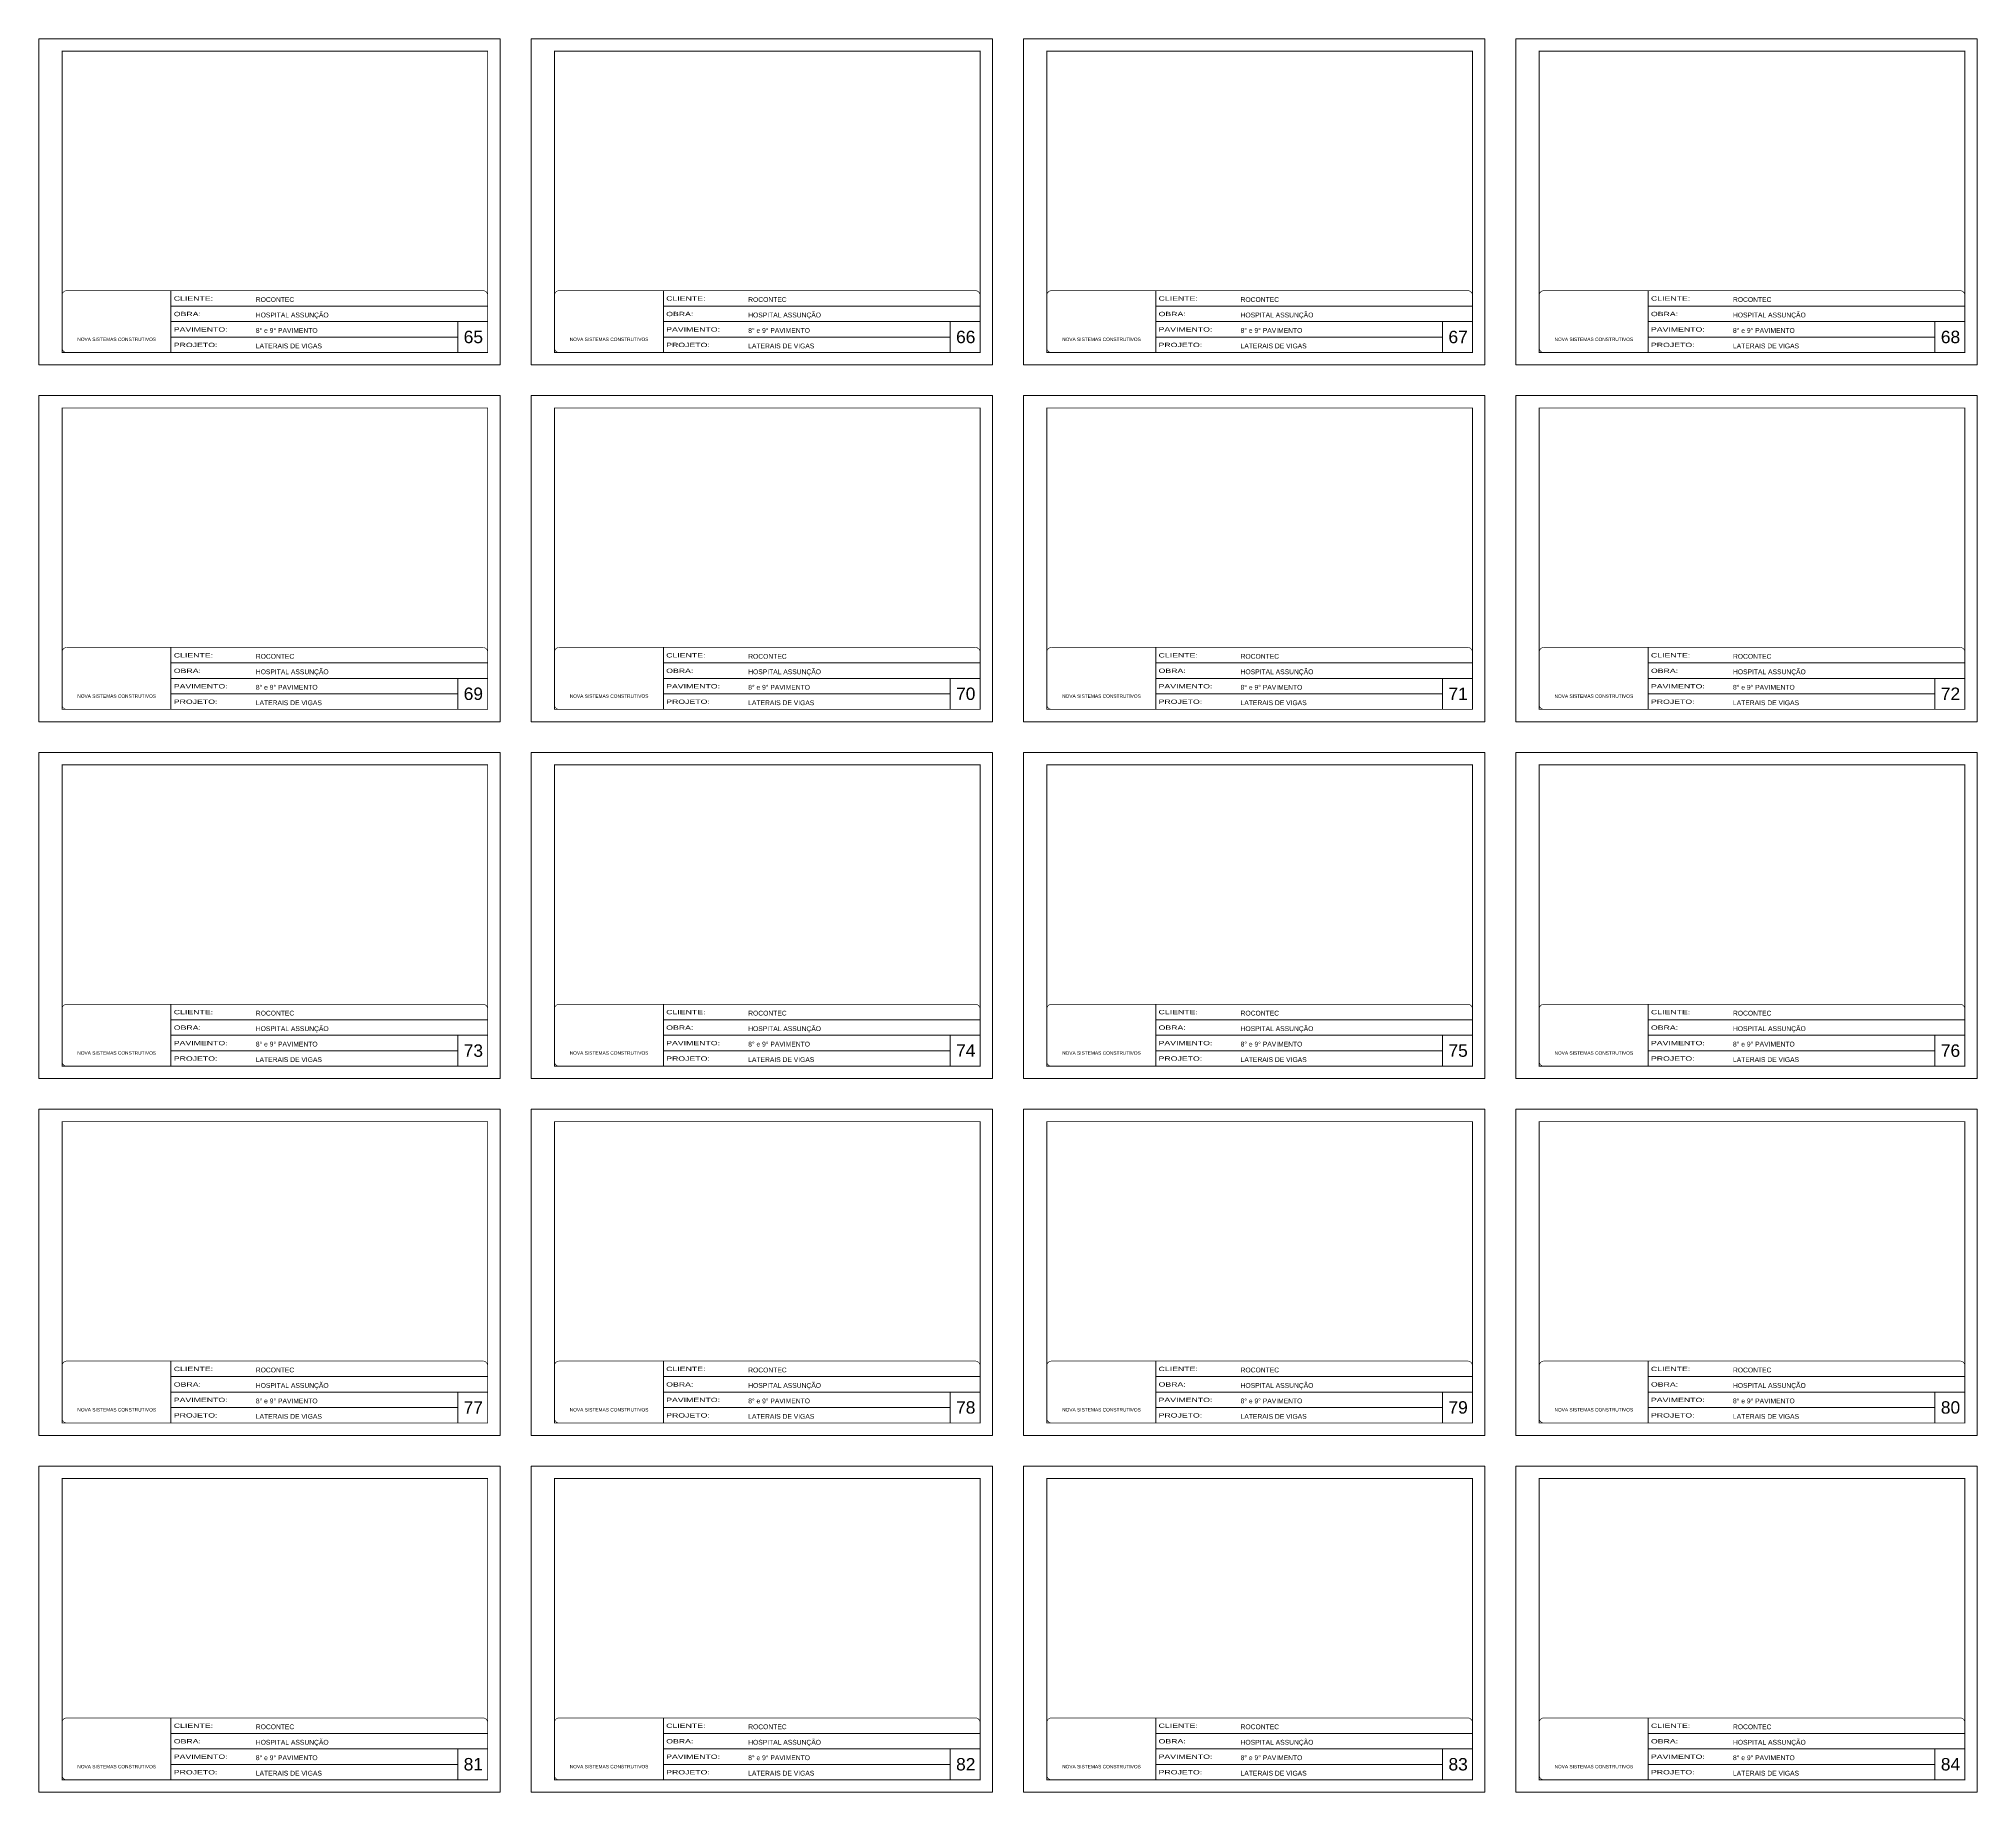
# Model space of a CAD drawing. Extents: x -20960 to -5926, y -2106 to 21915.
# Drawn here: x -12207 to -5967, y -2106 to 3538 of the extents above; entities that cross this region are included whole.
import ezdxf

# ---------------------------------------------------------------- set-up
doc = ezdxf.new("R2010")
doc.units = 0
doc.linetypes.add('CONTINUO', pattern=[0])
doc.linetypes.add('DASHED', pattern=[0.75, 0.5, -0.25])
for name, color, linetype, lineweight in [('CARIMBO', 255, 'Continuous', 9), ('Folhas', 255, 'Continuous', 9), ('SARRAFO DE PRESSAO', 251, 'DASHED', 9)]:
    doc.layers.add(name, color=color, linetype=linetype, lineweight=lineweight)
doc.styles.add('ARIAL', font='arial.ttf')
doc.styles.add('Tecnologia', font='')
doc.styles.get('Tecnologia').set_extended_font_data('Forgotten Futurist')

# ---------------------------------------------------------------- blocks, each defined once
blk = doc.blocks.new('9999999999')
at = {"color": 30, "linetype": 'CONTINUO'}
for p, q in [((98564.6, 34230.2), (98564.6, 34429.4)), ((98564.6, 34379.6), (99584, 34379.6)), ((98564.6, 34329.8), (99488, 34329.8)), ((99584, 34329.8), (99488, 34329.8)), ((99488, 34329.8), (99488, 34230.2)), ((98564.6, 34280), (99488, 34280))]:
    blk.add_line(p, q, dxfattribs=at)
at = {"color": 30, "linetype": 'CONTINUO', "const_width": 2}
blk.add_lwpolyline([(99584, 34230.2), (99584, 34414.4, 0.414214), (99569, 34429.4), (98229, 34429.4, 0.414214), (98214, 34414.4), (98214, 34245.2, 0.414214), (98229, 34230.2), (99584, 34230.2)], format="xyb", dxfattribs=at)
at = {"layer": 'Folhas'}
blk.add_lwpolyline([(98139, 34190.2), (99624, 34190.2), (99624, 35240.2), (98139, 35240.2)], close=True, dxfattribs=at)
at = {"layer": 'Folhas', "color": 30, "const_width": 3}
blk.add_lwpolyline([(98214, 34230.2), (99584, 34230.2), (99584, 35200.2), (98214, 35200.2)], close=True, dxfattribs=at)
at = {"color": 7, "linetype": 'Continuous', "ltscale": 5, "style": 'ARIAL'}
for s, height, p in [('ROCONTEC', 15.48, (98837.7, 34393.1)), ('HOSPITAL ASSUNÇÃO', 15.483, (98837.7, 34343.3)), ('NOVA SISTEMAS CONSTRUTIVOS', 11.059, (98263.2, 34267.2)), ('8° e 9° PAVIMENTO', 15.483, (98837.7, 34293.5)), ('LATERAIS DE VIGAS', 15.483, (98837.7, 34243.7))]:
    blk.add_text(s, height=height, dxfattribs=at).set_placement(p)
at = {"layer": 'Folhas', "color": 7, "style": 'Tecnologia', "width": 1.5}
for s, p in [('CLIENTE:', (98573.7, 34397.2)), ('OBRA:', (98573.7, 34347.3)), ('PAVIMENTO:', (98573.7, 34297.5)), ('PROJETO:', (98573.7, 34247.7))]:
    blk.add_text(s, height=14, dxfattribs=at).set_placement(p)

msp = doc.modelspace()

# ---------------------------------------------------------------- block references
at = {"layer": 'SARRAFO DE PRESSAO', "color": 6, "linetype": 'ByBlock'}
for p in [(-110345.98, -31702.02), (-108760.98, -31702.02), (-107175.98, -31702.02), (-105590.98, -31702.02), (-110345.98, -32850.59), (-108760.98, -32850.59), (-107175.98, -32850.59), (-105590.98, -32850.59), (-110345.98, -33999.17), (-108760.98, -33999.17), (-107175.98, -33999.17), (-105590.98, -33999.17), (-110345.98, -35147.74), (-108760.98, -35147.74), (-107175.98, -35147.74), (-105590.98, -35147.74), (-110345.98, -36296.32), (-108760.98, -36296.32), (-107175.98, -36296.32), (-105590.98, -36296.32)]:
    msp.add_blockref('9999999999', p, dxfattribs=at)

# ---------------------------------------------------------------- texts
at = {"layer": 'CARIMBO', "style": 'ARIAL'}
for s, p in [('65', (-10839.14, 2558.33)), ('66', (-9254.14, 2558.33)), ('67', (-7669.14, 2558.33)), ('68', (-6084.14, 2558.33)), ('69', (-10839.14, 1409.76)), ('70', (-9254.14, 1409.76)), ('71', (-7669.14, 1409.76)), ('72', (-6084.14, 1409.76)), ('73', (-10839.14, 261.18)), ('74', (-9254.14, 261.18)), ('75', (-7669.14, 261.18)), ('76', (-6084.14, 261.18)), ('77', (-10839.14, -887.39)), ('78', (-9254.14, -887.39)), ('79', (-7669.14, -887.39)), ('80', (-6084.14, -887.39)), ('81', (-10839.14, -2035.97)), ('82', (-9254.14, -2035.97)), ('83', (-7669.14, -2035.97)), ('84', (-6084.14, -2035.97))]:
    msp.add_text(s, height=40, dxfattribs=at).set_placement(p)

doc.saveas('drawing.dxf')
